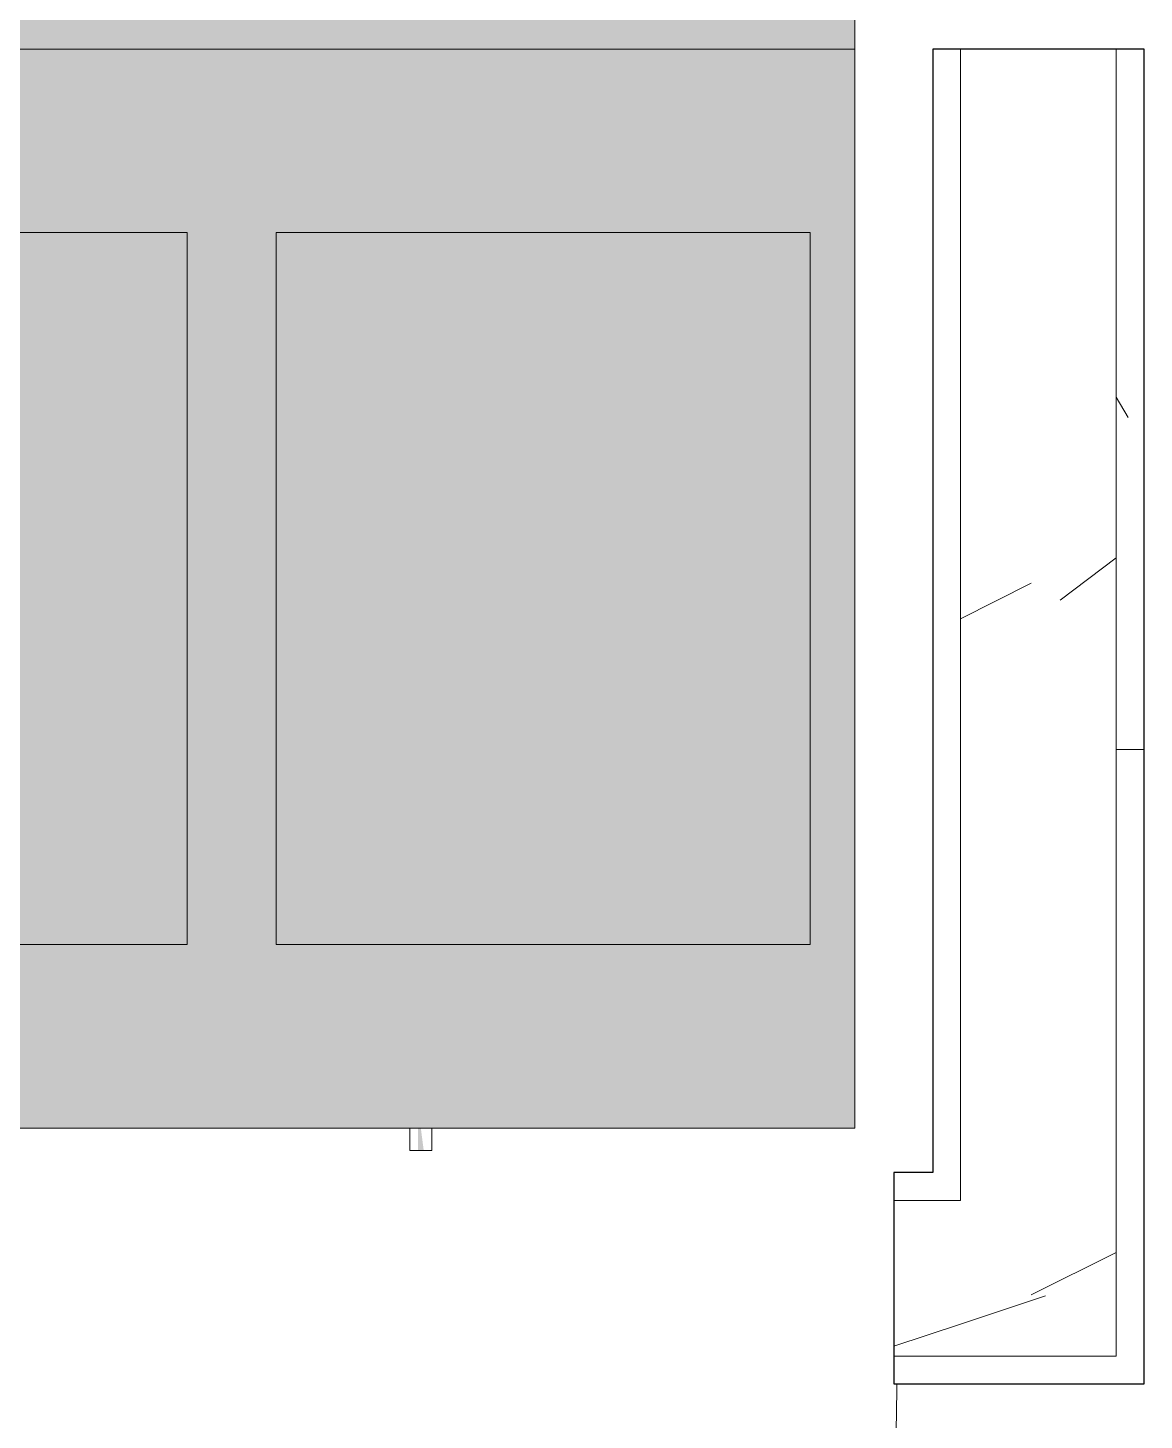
# Model space of a CAD drawing. Header units: inches. Extents: x -10205 to 13964, y -460 to 30702.
# Drawn here: x -2741.75 to -2716.67, y 10783.05 to 10814.34 of the extents above; entities that cross this region are included whole.
import ezdxf

# ---------------------------------------------------------------- set-up
doc = ezdxf.new("R2010")
doc.units = ezdxf.units.IN
doc.header["$MEASUREMENT"] = 0
for name, color, linetype, lineweight in [('0-1', 7, 'Continuous', 5), ('0-4', 7, 'Continuous', 9), ('A-DOOR-3', 7, 'Continuous', 9), ('A-WALL-5', 130, 'Continuous', 25), ('A-WALL-6', 7, 'Continuous', 9), ('A-WALL-PATT-3', 7, 'Continuous', 9), ('A-WALL-PATT-4', 8, 'Continuous', 9), ('M-EQPM-1', 8, 'Continuous', 9), ('M-EQPM-2', 7, 'Continuous', 9)]:
    doc.layers.add(name, color=color, linetype=linetype, lineweight=lineweight)
pattern_1 = [(216.87, (12.795, 31.987), (95.9612857, 63.9749714), [15.994, -143.942]), (206.565, (31.987, 22.391), (-31.986981, -31.986924), [35.763, -35.763]), (198.435, (31.987, 6.397), (-63.974746, -31.987128), [20.231, -80.922])]

# ---------------------------------------------------------------- blocks, each defined once
blk = doc.blocks.new('HVAC_SPVU_AlliedAir_MGE4 - HVAC_SPVU_AlliedAir_MGE4-V119-SITE PLAN - CAD FILE')
at = {"layer": 'M-EQPM-1'}
h = blk.add_hatch(color=256, dxfattribs=at)
h.paths.add_polyline_path([(-9.5, 12.125), (14, 12.125), (14, 13.438), (-14, 13.438), (-14, 12.125), (-9.543, 12.125)], flags=0)
h.paths.add_polyline_path([(-14, 22.063), (14, 22.063), (14, 27.125), (-14, 27.125), (-14, 26.554)], flags=0)
h = blk.add_hatch(color=256, dxfattribs=at)
h.paths.add_polyline_path([(-14, -12.125), (14, -12.125), (14, 12.125), (-14, 12.125), (-14, -8)], flags=0)
h.paths.add_polyline_path([(-13, -8), (-13, 8), (-1, 8), (-1, -8)], flags=0)
h.paths.add_polyline_path([(1, -8), (1, 8), (13, 8), (13, -8)], flags=0)
h = blk.add_hatch(color=256, dxfattribs=at)
h.paths.add_polyline_path([(13, -8), (13, 8), (1, 8), (1, -8)], flags=0)
h.paths.add_polyline_path([(-1, -8), (-1, 8), (-13, 8), (-13, -8)], flags=0)
for points in [[(-12.722, -12.625), (-12.36, -12.625), (-12.438, -12.125), (-12.89, -12.125), (-12.813, -12.625)], [(4.25, -12.625), (4.315, -12.625), (4.25, -12.125), (4.185, -12.125), (4.185, -12.625)]]:
    blk.add_hatch(color=256, dxfattribs=at).paths.add_polyline_path(points, flags=0)
at = {"layer": 'M-EQPM-2'}
for p, q in [((-14, 27.125), (14, 27.125)), ((-14, 27.125), (-14, 22.063)), ((14, 27.125), (14, 22.063)), ((-14, 13.438), (-14, 12.125)), ((14, 13.438), (14, 12.125)), ((-14, 12.125), (14, 12.125)), ((-14, 12.125), (-14, -12.125)), ((14, 12.125), (14, -12.125)), ((-1, 8), (-13, 8)), ((-13, 8), (-13, -8)), ((-1, -8), (-1, 8)), ((13, 8), (1, 8)), ((1, 8), (1, -8)), ((13, -8), (13, 8)), ((-13, -8), (-1, -8)), ((1, -8), (13, -8)), ((14, -12.125), (-14, -12.125)), ((-13, -12.125), (-13, -12.625)), ((-12.25, -12.625), (-12.25, -12.125)), ((4, -12.125), (4, -12.625)), ((4.5, -12.625), (4.5, -12.125)), ((-12.25, -12.625), (-13, -12.625)), ((-13, -12.625), (-12.89, -12.625)), ((-12.36, -12.625), (-12.25, -12.625)), ((4.5, -12.625), (4, -12.625)), ((4, -12.625), (4.185, -12.625)), ((4.315, -12.625), (4.5, -12.625))]:
    blk.add_line(p, q, dxfattribs=at)
blk = doc.blocks.new('Single-Flush - 30_ x 80_-1420870-SITE PLAN - CAD FILE')
at = {"layer": 'A-DOOR-3'}
blk.add_arc((15, 2.375), 30.067, 93.8141, 180, dxfattribs=at)
blk = doc.blocks.new('1750 Ox - Unit Layouts_rvt-1-SITE PLAN - CAD FILE')
at = {"layer": 'A-WALL-PATT-3'}
h = blk.add_hatch(dxfattribs=at)
h.set_pattern_fill('FP_2', color=256, style=0, pattern_type=2)
h.set_pattern_definition([(0, (0, 0), (61.44, 15.36), [2.534, -43.546, 2.534, -43.546, -245.76]), (0, (0, 0), (61.44, 15.36), [-92.16, 2.534, -89.626, 2.534, -43.546, -107.52]), (0, (0, 0), (61.44, 15.36), [-230.4, 2.534, -28.186, 2.534, -74.266]), (120, (23.04, 7.68), (-44.02215, 45.5286), [2.534, -43.546, 2.534, -43.546, -245.76]), (120, (23.04, 7.68), (-44.02215, 45.5286), [-92.16, 2.534, -89.626, 2.534, -43.546, -107.52]), (120, (23.04, 7.68), (-44.02215, 45.5286), [-230.4, 2.534, -28.186, 2.534, -74.266]), (240, (30.72, 38.4), (-17.41785, -60.8886), [2.534, -43.546, 2.534, -43.546, -245.76]), (240, (30.72, 38.4), (-17.41785, -60.8886), [-92.16, 2.534, -89.626, 2.534, -43.546, -107.52]), (240, (30.72, 38.4), (-17.41785, -60.8886), [-230.4, 2.534, -28.186, 2.534, -74.266])])
h.paths.add_polyline_path([(-2717.299, 10783.864), (-2716.674, 10783.864), (-2716.674, 10813.864), (-2717.299, 10813.864), (-2717.299, 10784.489)], flags=0)
at = {"layer": 'A-WALL-PATT-4'}
h = blk.add_hatch(dxfattribs=at)
h.set_pattern_fill('FP_4', color=256, style=0, pattern_type=2)
h.set_pattern_definition(pattern_1)
h.paths.add_polyline_path([(-2717.299, 10784.489), (-2717.299, 10813.864), (-2720.799, 10813.864), (-2720.799, 10784.489), (-2718.424, 10784.489)], flags=0)
h = blk.add_hatch(dxfattribs=at)
h.set_pattern_fill('FP_4', color=256, style=0, pattern_type=2)
h.set_pattern_definition(pattern_1)
h.paths.add_polyline_path([(-2754.554, 10784.489), (-2752.299, 10784.489), (-2752.299, 10787.989), (-2755.049, 10787.989), (-2755.049, 10784.489)], flags=0)
h.paths.add_polyline_path([(-2720.799, 10784.489), (-2720.799, 10787.989), (-2722.299, 10787.989), (-2722.299, 10784.489), (-2721.424, 10784.489)], flags=0)
at = {"layer": 'A-WALL-5'}
for p, q in [((-2721.424, 10813.864), (-2721.424, 10788.614)), ((-2716.674, 10813.864), (-2721.424, 10813.864)), ((-2716.674, 10783.864), (-2716.674, 10813.864)), ((-2721.424, 10788.614), (-2722.299, 10788.614)), ((-2722.299, 10788.614), (-2722.299, 10783.864)), ((-2722.299, 10783.864), (-2721.424, 10783.864)), ((-2721.424, 10783.864), (-2717.299, 10783.864)), ((-2717.299, 10783.864), (-2716.674, 10783.864))]:
    blk.add_line(p, q, dxfattribs=at)
at = {"layer": 'A-WALL-6'}
for p, q in [((-2720.799, 10787.989), (-2720.799, 10813.864)), ((-2717.299, 10784.489), (-2717.299, 10813.864)), ((-2722.299, 10787.989), (-2721.424, 10787.989)), ((-2720.799, 10787.989), (-2721.424, 10787.989)), ((-2722.299, 10784.489), (-2721.424, 10784.489)), ((-2720.799, 10784.489), (-2721.424, 10784.489)), ((-2717.299, 10784.489), (-2720.799, 10784.489))]:
    blk.add_line(p, q, dxfattribs=at)
at = {"layer": '0-4'}
blk.add_blockref('HVAC_SPVU_AlliedAir_MGE4 - HVAC_SPVU_AlliedAir_MGE4-V119-SITE PLAN - CAD FILE', (-2737.174, 10801.739), dxfattribs=at)
at = {"layer": '0-4', "rotation": 180}
blk.add_blockref('Single-Flush - 30_ x 80_-1420870-SITE PLAN - CAD FILE', (-2737.299, 10786.239), dxfattribs=at)

msp = doc.modelspace()

# ---------------------------------------------------------------- block references
at = {"layer": '0-1'}
msp.add_blockref('1750 Ox - Unit Layouts_rvt-1-SITE PLAN - CAD FILE', (0, 0), dxfattribs=at)

doc.saveas('drawing.dxf')
